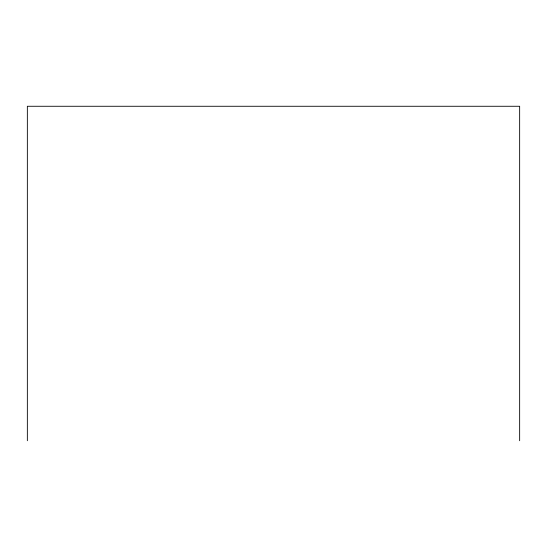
<?xml version="1.0" encoding="UTF-8"?>
<svg xmlns="http://www.w3.org/2000/svg" width="547" height="547" viewBox="0 0 547 547"><rect width="100%" height="100%" fill="white"/><g stroke="black" fill="none" stroke-linecap="round" stroke-linejoin="round"><path stroke-width="0.82" d="M519.65 440.732L519.65 106.268L27.35 106.268L27.35 440.732"/></g></svg>
